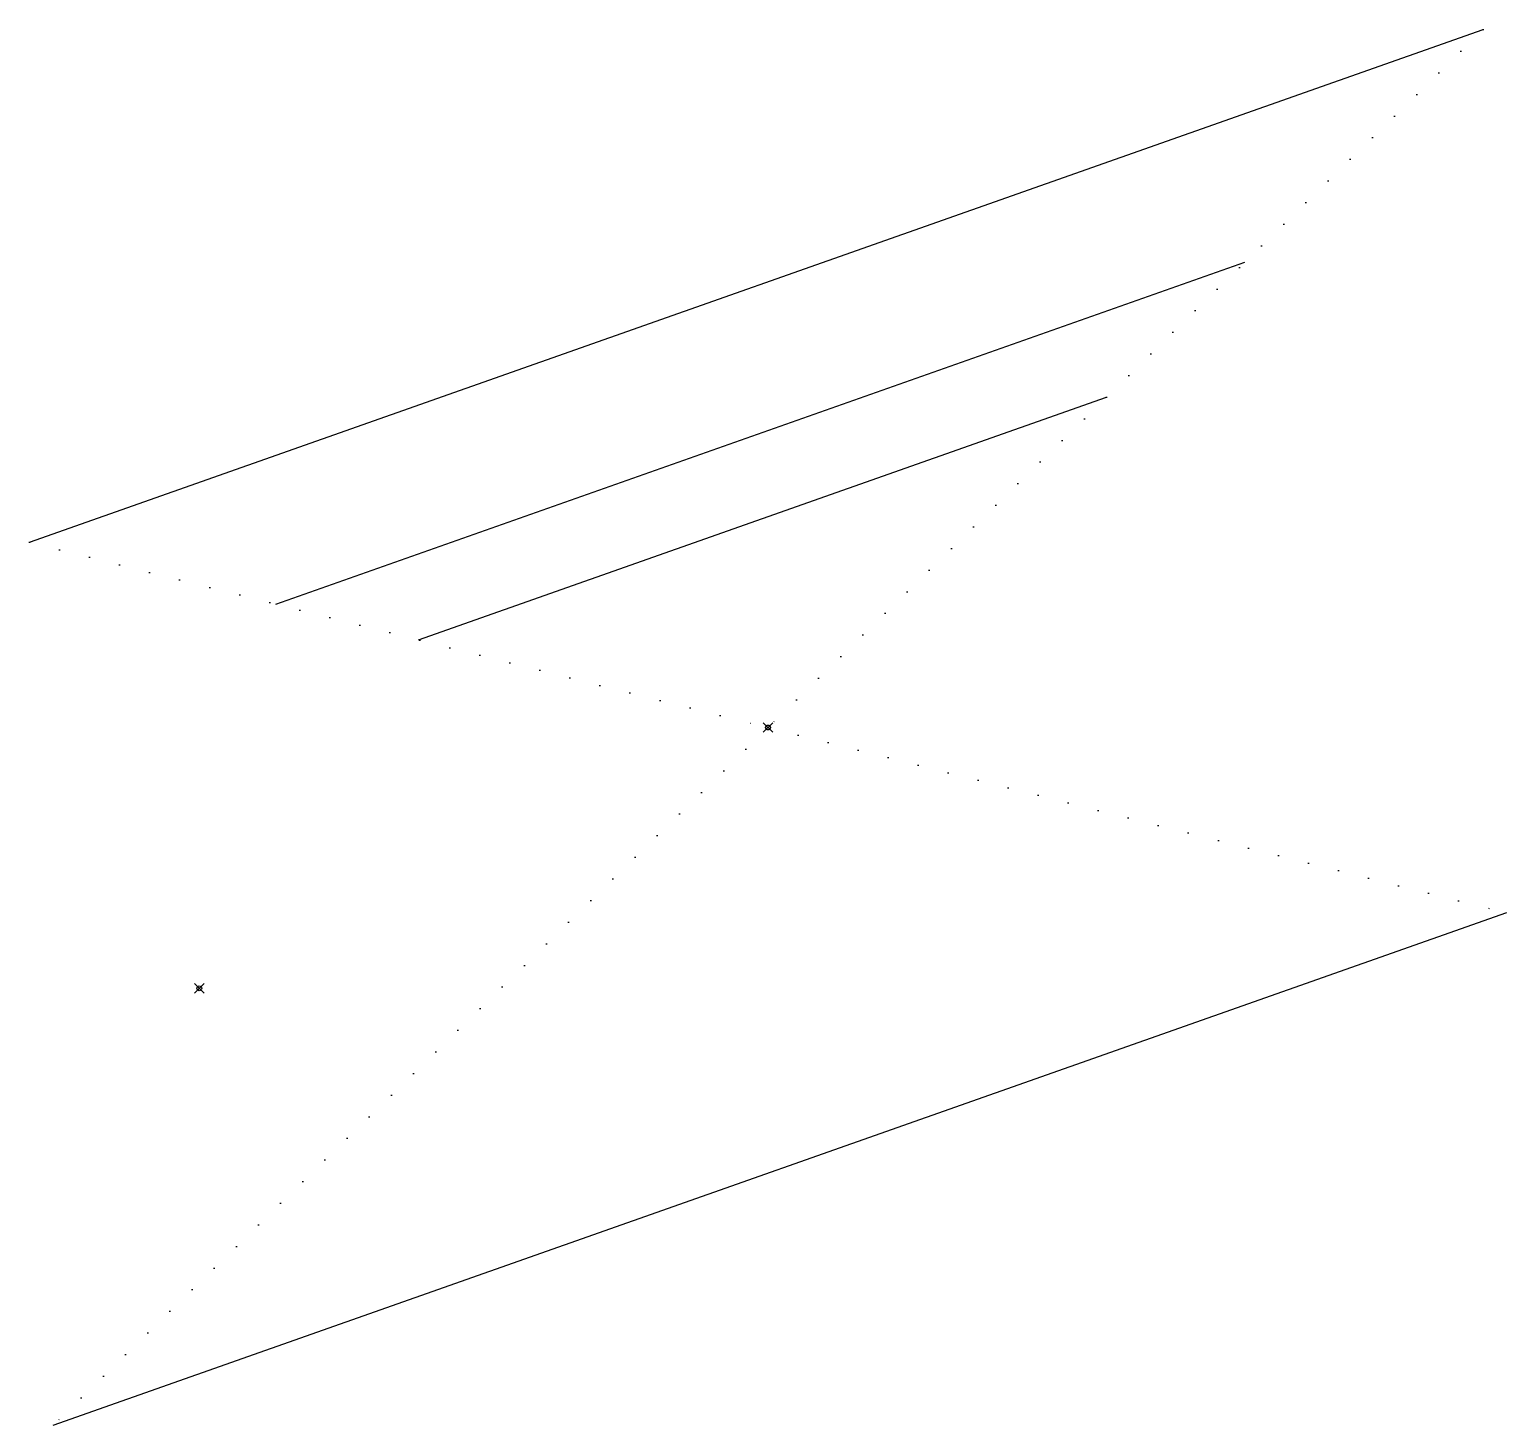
# Model space of a CAD drawing. Header units: millimetres. Extents: x -35 to 273, y -91 to 200.
import ezdxf

# ---------------------------------------------------------------- set-up
doc = ezdxf.new("R2010")
doc.units = ezdxf.units.MM
doc.header["$PDMODE"] = 35
doc.header["$PDSIZE"] = -5
doc.linetypes.add('DOTTED', pattern=[6.35, 0, -6.35])
for name, color, linetype in [('l', 7, 'Continuous'), ('l2', 7, 'Continuous'), ('l3', 7, 'Continuous'), ('l4', 7, 'Continuous'), ('p', 7, 'Continuous')]:
    doc.layers.add(name, color=color, linetype=linetype)

msp = doc.modelspace()

# ---------------------------------------------------------------- linework, layer by layer
at = {"linetype": 'DOTTED'}
for p, q in [((268.04, 199.85, 92.03), (119.02, 54.43, 5.66)), ((-34.87, 93.03, -31.31), (119.02, 54.43, 5.66)), ((119.02, 54.43, 5.66), (-30.01, -90.99, -80.71)), ((119.02, 54.43, 5.66), (272.9, 15.83, 42.63))]:
    msp.add_line(p, q, dxfattribs=at)
msp.add_point((0.5, 0.1, 0.3))
at = {"layer": 'l', "extrusion": (-0.173648, -0.492404, 0.852869)}
msp.add_line((16.42, 80.16, -18.99), (218.37, 151.38, 63.24), dxfattribs=at)
at = {"layer": 'l2', "extrusion": (-0.173648, -0.492404, 0.852869)}
msp.add_line((46.18, 72.7, -11.84), (189.56, 123.26, 46.54), dxfattribs=at)
at = {"layer": 'l3', "extrusion": (-0.173648, -0.492404, 0.852869)}
msp.add_line((-34.87, 93.03, -31.31), (268.04, 199.85, 92.03), dxfattribs=at)
msp.add_line((-34.87, 93.03, -31.31), (268.04, 199.85, 92.03), dxfattribs=at)
at = {"layer": 'l4'}
msp.add_line((272.9, 15.83, 42.63), (-30.01, -90.99, -80.71), dxfattribs=at)
at = {"layer": 'p'}
msp.add_point((119.02, 54.43, 5.66), dxfattribs=at)

doc.saveas('drawing.dxf')
